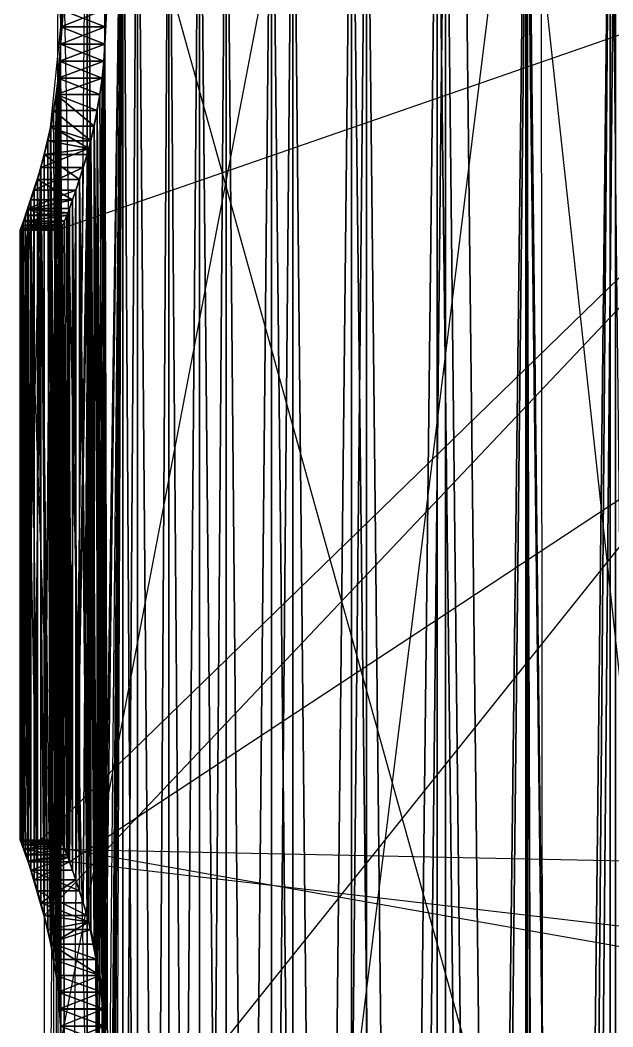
# Model space of a CAD drawing. Extents: x 234 to 504, y 2754 to 8450.
# Drawn here: x 234.2 to 385.3, y 4311.5 to 4567.9 of the extents above; entities that cross this region are included whole.
import ezdxf

# ---------------------------------------------------------------- set-up
doc = ezdxf.new("R2010")
doc.units = 0
doc.layers.get('0').update_dxf_attribs({"linetype": 'CONTINUOUS'})

msp = doc.modelspace()

# ---------------------------------------------------------------- linework, layer by layer
at = {"color": 7}
for points in [[(385.98, 6551.26, -102.26), (363.16, 4652.49, -101.29), (363.16, 6551.26, -101.29), (363.16, 4652.49, -101.29), (385.98, 6551.26, -102.26), (385.98, 4652.49, -102.26), (363.16, 4652.49, -101.29), (363.16, 4652.49, -101.29), (385.98, 4652.49, -102.26), (368.88, 2753.73, -101.17), (363.16, 4652.49, -101.29), (368.88, 2753.73, -101.17), (385.98, 4652.49, -102.26), (385.98, 2753.73, -102.26), (368.88, 2753.73, -101.17), (303.72, 8450.03, -129.98)], [(303.72, 8450.03, -129.98), (368.88, 2753.73, -111.52)], [(363.16, 8450.03, -101.29), (368.88, 2753.73, -101.17)], [(246.38, 6551.26, -214.8), (255.9, 4566.2, -184.02), (255.81, 4561.79, -184.21), (260.38, 4652.49, -175.19), (255.9, 4566.2, -184.02), (260.38, 4652.49, -175.19), (255.81, 4561.79, -184.21), (260.38, 2753.73, -175.19), (260.38, 4652.49, -175.19), (260.38, 4652.49, -175.19), (260.38, 2753.73, -175.19), (272.18, 4652.49, -157.73), (260.38, 4652.49, -175.19), (272.18, 4652.49, -157.73), (260.38, 2753.73, -175.19)], [(471.85, 6551.26, -166.21), (471.85, 4652.49, -166.21), (481.86, 5601.87, -184.02), (471.85, 6551.26, -166.21), (481.86, 5601.87, -184.02), (471.85, 4652.49, -166.21), (481.86, 5342.95, -184.02), (481.86, 5601.87, -184.02), (481.86, 5601.87, -184.02), (481.86, 5342.95, -184.02), (481.95, 5347.35, -184.21), (481.86, 5601.87, -184.02), (255.81, 3785.04, -287.41)], [(493, 5653.27, -242.18), (251.31, 5569.34, -276.1), (251.73, 5570.91, -277.31), (249.4, 5381.83, -270.02), (251.31, 5569.34, -276.1), (251.31, 5310.42, -276.1), (251.73, 5311.98, -277.31), (249.4, 5122.9, -270.02), (251.31, 5310.42, -276.1), (490.16, 4869.2, -262.96), (489.13, 4866.27, -267.22), (490.16, 5039.93, -262.96), (490.16, 4869.2, -262.96), (244.62, 4617.92, -238.01), (244.6, 4617.97, -235.81), (244.6, 4652.49, -235.81), (244.62, 4617.92, -238.01), (251.31, 4274.73, -276.1), (251.73, 4276.29, -277.31), (249.4, 4087.21, -270.02), (251.31, 4274.73, -276.1), (251.31, 4015.81, -276.1)], [(481.86, 3530.49, -184.02), (255.81, 5606.27, -184.21)], [(251.34, 2753.73, -301.47), (244.52, 4561.8, -287.41), (244.6, 4307.26, -287.59), (251.34, 2753.73, -301.47), (244.6, 4307.26, -287.59), (244.52, 4561.8, -287.41), (244.29, 4557.43, -286.85), (244.6, 4307.26, -287.59), (244.6, 4307.26, -287.59), (244.29, 4557.43, -286.85), (243.91, 4553.13, -285.92), (244.6, 4307.26, -287.59), (493.16, 5601.88, -287.59)], [(251.34, 2753.73, -170.14), (264.12, 4652.49, -151.22), (264.12, 4652.49, -151.22), (251.34, 2753.73, -170.14), (251.34, 4652.49, -170.14), (264.12, 4652.49, -151.22), (251.34, 4652.49, -170.14), (251.34, 2753.73, -170.14), (244.52, 4561.79, -184.21), (251.34, 4652.49, -170.14), (251.34, 4652.49, -170.14), (244.52, 4561.79, -184.21), (244.6, 4566.2, -184.02), (251.34, 4652.49, -170.14), (244.6, 5601.89, -184.02)], [(244.6, 5601.88, -287.59), (251.34, 4652.49, -301.47), (251.34, 4652.49, -301.47), (244.6, 5601.88, -287.59), (244.52, 5597.49, -287.41), (251.34, 4652.49, -301.47), (493.24, 3785.03, -184.21)], [(240.41, 5116.56, -276.1), (240.41, 4857.64, -276.1), (242.06, 4850.36, -281.02), (240.41, 5051.5, -276.1), (240.41, 4857.64, -276.1), (500.75, 4781.01, -262.96), (499.17, 4785.98, -269.73), (499.17, 4652.49, -269.73), (500.75, 4781.01, -262.96), (503.36, 4617.55, -229.23), (503.03, 4616.69, -224.39), (503.03, 4652.49, -224.39), (503.36, 4617.55, -229.23), (240.41, 4339.79, -276.1), (242.06, 4332.52, -281.02), (242.06, 4540.93, -281.02), (240.41, 4339.79, -276.1), (240.41, 4080.87, -276.1)], [(251.34, 4652.49, -170.14), (237.81, 3229.94, -205.01)], [(251.34, 4652.49, -301.47), (244.6, 4566.18, -287.59), (244.52, 4561.8, -287.41), (251.34, 4652.49, -301.47), (243.91, 4553.13, -285.92), (243.4, 4548.93, -284.63), (244.6, 4307.26, -287.59), (243.91, 4553.13, -285.92), (244.6, 4307.26, -287.59), (244.52, 4302.88, -287.41), (251.34, 2753.73, -301.47), (244.6, 4307.26, -287.59), (244.6, 4048.34, -287.59)], [(244.52, 4570.57, -287.41), (244.6, 4566.18, -287.59), (251.34, 4652.49, -301.47)], [(251.34, 2753.73, -301.47), (251.34, 4652.49, -301.47), (244.52, 4561.8, -287.41), (251.34, 2753.73, -301.47)], [(251.34, 4652.49, -170.14), (244.6, 4566.2, -184.02), (251.34, 4652.49, -170.14)], [(246.38, 2753.73, -214.8), (255.81, 4570.58, -184.21), (255.9, 4566.2, -184.02), (260.38, 4652.49, -175.19), (255.81, 4570.58, -184.21), (255.81, 4570.58, -184.21), (260.38, 4652.49, -175.19), (255.56, 4574.92, -184.77), (255.81, 4570.58, -184.21), (253.9, 4587.51, -188.62), (254.59, 4583.46, -186.99), (260.38, 4652.49, -175.19), (253.9, 4587.51, -188.62), (260.38, 4652.49, -175.19), (254.59, 4583.46, -186.99), (255.15, 4579.23, -185.69), (260.38, 4652.49, -175.19), (260.38, 4652.49, -175.19), (255.15, 4579.23, -185.69), (255.56, 4574.92, -184.77), (260.38, 4652.49, -175.19), (255.9, 3530.51, -184.02)], [(260.38, 4652.49, -296.42), (249.4, 3491.62, -270.02)], [(264.12, 2753.73, -320.39), (264.12, 4652.49, -320.39), (251.34, 4652.49, -301.47), (264.12, 2753.73, -320.39)], [(264.12, 2753.73, -320.39), (251.34, 4652.49, -301.47), (251.34, 2753.73, -301.47)], [(255.56, 3798.17, -286.85), (260.38, 4652.49, -296.42), (255.15, 4294.2, -285.92), (255.56, 4298.51, -286.85), (255.9, 4048.34, -287.59), (255.15, 4294.2, -285.92), (255.81, 4052.72, -287.41), (253.11, 4282.01, -281.02), (255.9, 4048.34, -287.59)], [(254.59, 3806.67, -284.63), (260.38, 4652.49, -296.42), (260.38, 4652.49, -296.42), (254.59, 3806.67, -284.63)], [(255.14, 3802.49, -285.91), (260.38, 4652.49, -296.42), (255.56, 3798.17, -286.85), (260.38, 4652.49, -296.42), (255.14, 3802.49, -285.91)], [(255.81, 3793.8, -287.41), (260.38, 4652.49, -296.42), (255.9, 3789.42, -287.59), (260.38, 4652.49, -296.42), (255.81, 3793.8, -287.41)], [(255.9, 4048.34, -287.59), (255.9, 4307.26, -287.59), (260.38, 4652.49, -296.42), (255.9, 4048.34, -287.59), (260.38, 4652.49, -296.42), (255.9, 4307.26, -287.59), (255.81, 4561.81, -287.41), (260.38, 4652.49, -296.42)], [(260.38, 4652.49, -296.42), (255.81, 4561.81, -287.41), (255.9, 4566.18, -287.59), (260.38, 4652.49, -296.42), (255.9, 4566.18, -287.59), (255.81, 4570.57, -287.41)], [(255.9, 4048.34, -287.59), (260.38, 4652.49, -296.42), (255.9, 4048.34, -287.59)], [(260.38, 4652.49, -296.42), (255.9, 4566.18, -287.59), (260.38, 4652.49, -296.42)], [(255.9, 3789.42, -287.59), (260.38, 4652.49, -296.42), (260.38, 2753.73, -296.42)], [(260.38, 2753.73, -296.42), (260.38, 4652.49, -296.42), (272.18, 2753.73, -313.88)], [(272.18, 2753.73, -313.88), (260.38, 4652.49, -296.42), (272.18, 4652.49, -313.88), (272.18, 2753.73, -313.88)], [(279.93, 2753.73, -336.88), (279.93, 4652.49, -336.88), (264.12, 4652.49, -320.39), (279.93, 2753.73, -336.88)], [(279.93, 2753.73, -336.88), (264.12, 4652.49, -320.39), (264.12, 2753.73, -320.39)], [(264.12, 2753.73, -151.22), (279.93, 4652.49, -134.74), (279.93, 4652.49, -134.74), (264.12, 2753.73, -151.22), (264.12, 4652.49, -151.22), (279.93, 4652.49, -134.74), (264.12, 4652.49, -151.22), (264.12, 2753.73, -151.22)], [(272.18, 2753.73, -157.73), (272.18, 4652.49, -157.73), (272.18, 4652.49, -157.73), (272.18, 2753.73, -157.73), (286.77, 4652.49, -142.51), (272.18, 4652.49, -157.73), (286.77, 4652.49, -142.51), (272.18, 2753.73, -157.73)], [(272.18, 2753.73, -313.88), (272.18, 4652.49, -313.88), (286.77, 2753.73, -329.1)], [(286.77, 2753.73, -329.1), (272.18, 4652.49, -313.88), (286.77, 4652.49, -329.1), (286.77, 2753.73, -329.1)], [(298.29, 2753.73, -350.46), (298.29, 4652.49, -350.46), (279.93, 4652.49, -336.88), (298.29, 2753.73, -350.46)], [(298.29, 2753.73, -350.46), (279.93, 4652.49, -336.88), (279.93, 2753.73, -336.88)], [(279.93, 2753.73, -134.74), (298.29, 4652.49, -121.16), (298.29, 4652.49, -121.16), (279.93, 2753.73, -134.74), (279.93, 4652.49, -134.74), (298.29, 4652.49, -121.16), (279.93, 4652.49, -134.74), (279.93, 2753.73, -134.74)], [(286.77, 2753.73, -142.51), (286.77, 4652.49, -142.51), (286.77, 4652.49, -142.51), (286.77, 2753.73, -142.51), (303.72, 4652.49, -129.98), (286.77, 4652.49, -142.51), (303.72, 4652.49, -129.98), (286.77, 2753.73, -142.51)], [(286.77, 2753.73, -329.1), (286.77, 4652.49, -329.1), (303.72, 2753.73, -341.64)], [(303.72, 2753.73, -341.64), (286.77, 4652.49, -329.1), (303.72, 4652.49, -341.64), (303.72, 2753.73, -341.64)], [(318.68, 2753.73, -360.74), (318.68, 4652.49, -360.74), (298.29, 4652.49, -350.46), (318.68, 2753.73, -360.74)], [(318.68, 2753.73, -360.74), (298.29, 4652.49, -350.46), (298.29, 2753.73, -350.46)], [(298.29, 2753.73, -121.16), (318.68, 4652.49, -110.88), (318.68, 4652.49, -110.88), (298.29, 2753.73, -121.16), (298.29, 4652.49, -121.16), (318.68, 4652.49, -110.88), (298.29, 4652.49, -121.16), (298.29, 2753.73, -121.16)], [(303.72, 2753.73, -129.98), (303.72, 4652.49, -129.98), (303.72, 4652.49, -129.98), (303.72, 2753.73, -129.98), (322.54, 4652.49, -120.49), (303.72, 4652.49, -129.98), (322.54, 4652.49, -120.49), (303.72, 2753.73, -129.98)], [(303.72, 2753.73, -341.64), (303.72, 4652.49, -341.64), (322.54, 2753.73, -351.13)], [(322.54, 2753.73, -351.13), (303.72, 4652.49, -341.64), (322.54, 4652.49, -351.13), (322.54, 2753.73, -351.13)], [(340.51, 2753.73, -367.42), (340.51, 4652.49, -367.42), (318.68, 4652.49, -360.74), (340.51, 2753.73, -367.42)], [(340.51, 2753.73, -367.42), (318.68, 4652.49, -360.74), (318.68, 2753.73, -360.74)], [(318.68, 2753.73, -110.88), (340.51, 4652.49, -104.19), (340.51, 4652.49, -104.19), (318.68, 2753.73, -110.88), (318.68, 4652.49, -110.88), (340.51, 4652.49, -104.19), (318.68, 4652.49, -110.88), (318.68, 2753.73, -110.88)], [(322.54, 2753.73, -120.49), (322.54, 4652.49, -120.49), (322.54, 4652.49, -120.49), (322.54, 2753.73, -120.49), (342.7, 4652.49, -114.31), (322.54, 4652.49, -120.49), (342.7, 4652.49, -114.31), (322.54, 2753.73, -120.49)], [(322.54, 2753.73, -351.13), (322.54, 4652.49, -351.13), (342.7, 2753.73, -357.3)], [(342.7, 2753.73, -357.3), (322.54, 4652.49, -351.13), (342.7, 4652.49, -357.3), (342.7, 2753.73, -357.3)], [(363.16, 2753.73, -370.33), (363.16, 4652.49, -370.33), (340.51, 4652.49, -367.42), (363.16, 2753.73, -370.33)], [(363.16, 2753.73, -370.33), (340.51, 4652.49, -367.42), (340.51, 2753.73, -367.42)], [(340.51, 2753.73, -104.19), (363.16, 4652.49, -101.29), (363.16, 4652.49, -101.29), (340.51, 2753.73, -104.19), (340.51, 4652.49, -104.19), (363.16, 4652.49, -101.29), (340.51, 4652.49, -104.19), (340.51, 2753.73, -104.19)], [(342.7, 2753.73, -114.31), (342.7, 4652.49, -114.31), (342.7, 4652.49, -114.31), (342.7, 2753.73, -114.31), (363.6, 4652.49, -111.64), (342.7, 4652.49, -114.31), (363.6, 4652.49, -111.64), (342.7, 2753.73, -114.31)], [(342.7, 2753.73, -357.3), (342.7, 4652.49, -357.3), (363.6, 2753.73, -359.98)], [(363.6, 2753.73, -359.98), (342.7, 4652.49, -357.3), (363.6, 4652.49, -359.98), (363.6, 2753.73, -359.98)], [(385.98, 2753.73, -369.36), (385.98, 4652.49, -369.36), (363.16, 4652.49, -370.33), (385.98, 2753.73, -369.36)], [(385.98, 2753.73, -369.36), (363.16, 4652.49, -370.33), (363.16, 2753.73, -370.33)], [(363.16, 2753.73, -101.29), (363.16, 4652.49, -101.29), (368.88, 2753.73, -101.17), (363.16, 4652.49, -101.29), (363.16, 2753.73, -101.29)], [(363.6, 2753.73, -111.64), (363.6, 4652.49, -111.64), (363.6, 4652.49, -111.64), (363.6, 2753.73, -111.64), (384.67, 4652.49, -112.53), (363.6, 4652.49, -111.64), (363.6, 2753.73, -111.64)], [(368.88, 2753.73, -111.52), (384.67, 4652.49, -112.53), (363.6, 2753.73, -111.64), (384.67, 4652.49, -112.53), (368.88, 2753.73, -111.52)], [(363.6, 2753.73, -359.98), (363.6, 4652.49, -359.98), (384.67, 2753.73, -359.08)], [(384.67, 2753.73, -359.08), (363.6, 4652.49, -359.98), (384.67, 4652.49, -359.08), (384.67, 2753.73, -359.08)], [(384.67, 2753.73, -112.53), (384.67, 4652.49, -112.53), (384.67, 4652.49, -112.53), (384.67, 2753.73, -112.53), (405.27, 4652.49, -116.97), (384.67, 4652.49, -112.53), (405.27, 4652.49, -116.97), (384.67, 2753.73, -112.53)], [(384.67, 2753.73, -359.08), (384.67, 4652.49, -359.08), (405.27, 2753.73, -354.64)], [(500.75, 4351.36, -262.96), (235.1, 4356.78, -220.64), (234.4, 4514.82, -229.23), (234.68, 4515.57, -224.88), (235.1, 4356.78, -220.64), (239.53, 4530.35, -198.42), (241.98, 4332.88, -190.8), (241.26, 4336.26, -192.9), (239.53, 4530.35, -198.42), (234.68, 4515.57, -224.88), (235.1, 4516.67, -220.64), (235.1, 4356.78, -220.64), (234.68, 4515.57, -224.88), (235.1, 4356.78, -220.64), (235.1, 4516.67, -220.64), (236.18, 4519.67, -213.05), (235.1, 4356.78, -220.64), (235.1, 4356.78, -220.64), (236.18, 4519.67, -213.05), (236.18, 4353.78, -213.05), (235.1, 4356.78, -220.64), (236.18, 4353.78, -213.05), (236.18, 4519.67, -213.05), (236.27, 4353.5, -212.49), (236.18, 4353.78, -213.05), (241.26, 4336.26, -192.9), (239.53, 4343.09, -198.42), (239.53, 4530.35, -198.42), (241.26, 4336.26, -192.9), (239.53, 4530.35, -198.42), (239.53, 4343.09, -198.42), (237.81, 4348.9, -205.01), (239.53, 4530.35, -198.42), (239.53, 4530.35, -198.42), (237.81, 4348.9, -205.01), (237.81, 4524.55, -205.01), (239.53, 4530.35, -198.42), (237.81, 4524.55, -205.01), (237.81, 4348.9, -205.01), (236.27, 4353.5, -212.49), (237.81, 4524.55, -205.01), (237.81, 4524.55, -205.01), (236.27, 4353.5, -212.49), (236.27, 4519.95, -212.49), (237.81, 4524.55, -205.01), (236.27, 4519.95, -212.49), (236.27, 4353.5, -212.49), (236.18, 4519.67, -213.05), (236.27, 4519.95, -212.49), (243.4, 4324.54, -186.99), (242.78, 4328.59, -188.62), (241.98, 4540.57, -190.8), (243.4, 4324.54, -186.99), (241.98, 4540.57, -190.8), (242.78, 4328.59, -188.62), (241.98, 4332.88, -190.8), (241.98, 4540.57, -190.8), (241.98, 4540.57, -190.8), (241.98, 4332.88, -190.8), (241.26, 4537.19, -192.9), (241.98, 4540.57, -190.8), (241.26, 4537.19, -192.9), (241.98, 4332.88, -190.8), (239.53, 4530.35, -198.42), (241.26, 4537.19, -192.9), (242.06, 4540.93, -281.02), (240.41, 4533.65, -276.1), (240.41, 4339.79, -276.1), (242.06, 4540.93, -281.02), (240.41, 4339.79, -276.1), (240.41, 4533.65, -276.1), (238.66, 4527.31, -270.02), (240.41, 4339.79, -276.1), (240.41, 4339.79, -276.1), (238.66, 4527.31, -270.02), (238.66, 4346.14, -270.02), (240.41, 4339.79, -276.1), (238.66, 4346.14, -270.02), (238.66, 4527.31, -270.02), (237.01, 4522.09, -262.96), (238.66, 4346.14, -270.02), (238.66, 4346.14, -270.02), (237.01, 4522.09, -262.96), (237.01, 4351.36, -262.96), (238.66, 4346.14, -270.02), (235.63, 4518.14, -255.12), (235.1, 4516.67, -250.98), (236.19, 4353.74, -258.64), (235.63, 4518.14, -255.12), (237.01, 4351.36, -262.96), (237.01, 4522.09, -262.96), (236.19, 4353.74, -258.64), (237.01, 4351.36, -262.96), (236.19, 4353.74, -258.64), (237.01, 4522.09, -262.96), (236.18, 4519.67, -258.56), (236.19, 4353.74, -258.64), (236.19, 4353.74, -258.64), (236.18, 4519.67, -258.56), (235.63, 4518.14, -255.12), (236.19, 4353.74, -258.64), (235.1, 4356.78, -220.64), (234.68, 4357.89, -224.9), (234.4, 4514.82, -229.23), (235.1, 4356.78, -220.64), (234.4, 4514.82, -229.23), (234.68, 4357.89, -224.9), (234.4, 4358.63, -229.23), (234.4, 4514.82, -229.23), (234.4, 4514.82, -229.23), (234.4, 4358.63, -229.23), (234.24, 4514.4, -235.81), (234.4, 4514.82, -229.23), (234.24, 4514.4, -235.81), (234.4, 4358.63, -229.23), (234.24, 4359.05, -235.81), (234.24, 4514.4, -235.81), (234.24, 4514.4, -235.81), (234.24, 4359.05, -235.81), (234.26, 4514.45, -238), (234.24, 4514.4, -235.81), (234.26, 4514.45, -238), (234.24, 4359.05, -235.81), (234.26, 4359, -238.01), (234.26, 4514.45, -238), (234.26, 4514.45, -238), (234.26, 4359, -238.01), (234.4, 4514.82, -242.38), (234.26, 4514.45, -238), (234.26, 4359, -238.01), (234.4, 4358.63, -242.4), (234.4, 4514.82, -242.38), (234.26, 4359, -238.01), (234.4, 4514.82, -242.38), (234.4, 4358.63, -242.4), (234.68, 4357.88, -246.72), (234.4, 4514.82, -242.38), (234.4, 4514.82, -242.38), (234.68, 4357.88, -246.72), (235.09, 4356.78, -250.96), (234.4, 4514.82, -242.38), (235.1, 4516.67, -250.98), (234.68, 4515.56, -246.72), (236.19, 4353.74, -258.64), (235.1, 4516.67, -250.98), (236.19, 4353.74, -258.64), (234.68, 4515.56, -246.72), (234.4, 4514.82, -242.38), (236.19, 4353.74, -258.64), (236.19, 4353.74, -258.64), (234.4, 4514.82, -242.38), (235.63, 4355.31, -255.12), (236.19, 4353.74, -258.64), (235.63, 4355.31, -255.12), (234.4, 4514.82, -242.38), (235.09, 4356.78, -250.96), (235.63, 4355.31, -255.12), (502.13, 4614.24, -216.51)], [(482.13, 4315.07, -184.61), (245.52, 4356.78, -250.96), (245.08, 4357.88, -246.72), (244.77, 4514.82, -242.38), (245.52, 4356.78, -250.96), (245.52, 4356.78, -250.96), (244.77, 4514.82, -242.38), (246.11, 4355.31, -255.12), (245.52, 4356.78, -250.96), (245.08, 4357.88, -246.72), (244.77, 4358.62, -242.41), (244.77, 4514.82, -242.38), (245.08, 4357.88, -246.72), (244.77, 4514.82, -242.38), (244.77, 4358.62, -242.41), (244.62, 4359, -238.01), (244.77, 4514.82, -242.38), (244.77, 4514.82, -242.38), (244.62, 4359, -238.01), (244.62, 4514.45, -238), (244.77, 4514.82, -242.38), (246.11, 4355.31, -255.12), (244.77, 4514.82, -242.38), (246.39, 4354.57, -256.86), (246.11, 4355.31, -255.12), (246.39, 4354.57, -256.86), (244.77, 4514.82, -242.38), (245.08, 4515.56, -246.72), (246.39, 4354.57, -256.86), (246.39, 4354.57, -256.86), (245.08, 4515.56, -246.72), (245.53, 4516.67, -250.98), (246.39, 4354.57, -256.86), (245.53, 4516.67, -250.98), (246.11, 4518.14, -255.12), (246.39, 4354.57, -256.86), (245.53, 4516.67, -250.98), (246.39, 4354.57, -256.86), (246.11, 4518.14, -255.12), (246.38, 4518.85, -256.81), (246.39, 4354.57, -256.86), (246.39, 4354.57, -256.86), (246.38, 4518.85, -256.81), (247.6, 4351.36, -262.96), (246.39, 4354.57, -256.86), (247.6, 4351.36, -262.96), (246.38, 4518.85, -256.81), (247.6, 4522.09, -262.96), (247.6, 4351.36, -262.96), (247.6, 4351.36, -262.96), (247.6, 4522.09, -262.96), (249.4, 4346.14, -270.02), (247.6, 4351.36, -262.96), (249.4, 4346.14, -270.02), (247.6, 4522.09, -262.96), (249.4, 4527.31, -270.02), (249.4, 4346.14, -270.02), (249.4, 4346.14, -270.02), (249.4, 4527.31, -270.02), (251.31, 4339.79, -276.1), (249.4, 4346.14, -270.02), (251.31, 4339.79, -276.1), (249.4, 4527.31, -270.02), (251.73, 4338.23, -277.31), (251.31, 4339.79, -276.1), (255.14, 4320.33, -285.91), (254.59, 4324.51, -284.63), (253.11, 4540.93, -281.02), (255.14, 4320.33, -285.91), (253.11, 4540.93, -281.02), (254.59, 4324.51, -284.63), (253.11, 4332.52, -281.02), (253.11, 4540.93, -281.02), (253.11, 4540.93, -281.02), (253.11, 4332.52, -281.02), (251.73, 4535.21, -277.31), (253.11, 4540.93, -281.02), (251.73, 4535.21, -277.31), (253.11, 4332.52, -281.02), (251.73, 4338.23, -277.31), (251.73, 4535.21, -277.31), (251.73, 4535.21, -277.31), (251.73, 4338.23, -277.31), (251.31, 4533.65, -276.1), (251.73, 4535.21, -277.31), (251.31, 4533.65, -276.1), (251.73, 4338.23, -277.31), (249.4, 4527.31, -270.02), (251.31, 4533.65, -276.1), (248.47, 4348.9, -205.01), (250.35, 4343.09, -198.42), (251.73, 4535.22, -194.3), (248.47, 4348.9, -205.01), (251.73, 4535.22, -194.3), (250.35, 4343.09, -198.42), (251.73, 4338.22, -194.3), (251.73, 4535.22, -194.3), (251.73, 4535.22, -194.3), (251.73, 4338.22, -194.3), (252.24, 4537.19, -192.9), (251.73, 4535.22, -194.3), (252.24, 4537.19, -192.9), (251.73, 4338.22, -194.3), (252.24, 4336.26, -192.9), (252.24, 4537.19, -192.9), (252.24, 4537.19, -192.9), (252.24, 4336.26, -192.9), (253.9, 4328.59, -188.62), (252.24, 4537.19, -192.9), (251.73, 4535.22, -194.3), (250.35, 4530.35, -198.42), (248.47, 4348.9, -205.01), (251.73, 4535.22, -194.3), (248.47, 4348.9, -205.01), (250.35, 4530.35, -198.42), (248.47, 4524.55, -205.01), (248.47, 4348.9, -205.01), (248.47, 4348.9, -205.01), (248.47, 4524.55, -205.01), (246.8, 4353.5, -212.49), (248.47, 4348.9, -205.01), (246.8, 4353.5, -212.49), (248.47, 4524.55, -205.01), (246.8, 4519.95, -212.49), (246.8, 4353.5, -212.49), (246.8, 4353.5, -212.49), (246.8, 4519.95, -212.49), (246.38, 4354.6, -214.8), (246.8, 4353.5, -212.49), (246.38, 4354.6, -214.8), (246.8, 4519.95, -212.49), (246.38, 4518.85, -214.8), (246.38, 4354.6, -214.8), (246.38, 4354.6, -214.8), (246.38, 4518.85, -214.8), (245.52, 4516.67, -220.64), (246.38, 4354.6, -214.8), (245.52, 4516.67, -220.64), (245.08, 4515.57, -224.88), (246.38, 4354.6, -214.8), (245.52, 4516.67, -220.64), (246.38, 4354.6, -214.8), (245.08, 4515.57, -224.88), (244.77, 4514.82, -229.23), (246.38, 4354.6, -214.8), (246.38, 4354.6, -214.8), (244.77, 4514.82, -229.23), (245.52, 4356.78, -220.64), (246.38, 4354.6, -214.8), (245.52, 4356.78, -220.64), (244.77, 4514.82, -229.23), (245.08, 4357.89, -224.9), (245.52, 4356.78, -220.64), (244.62, 4514.45, -238), (244.62, 4359, -238.01), (244.6, 4514.4, -235.81), (244.62, 4514.45, -238), (244.6, 4514.4, -235.81), (244.62, 4359, -238.01), (244.6, 4359.05, -235.81), (244.6, 4514.4, -235.81), (244.6, 4514.4, -235.81), (244.6, 4359.05, -235.81), (244.77, 4514.82, -229.23), (244.6, 4514.4, -235.81), (244.77, 4514.82, -229.23), (244.6, 4359.05, -235.81), (244.77, 4358.63, -229.23), (244.77, 4514.82, -229.23), (244.77, 4514.82, -229.23), (244.77, 4358.63, -229.23), (245.08, 4357.89, -224.9), (244.77, 4514.82, -229.23), (486.45, 4598.72, -276.1)], [(236.18, 2753.73, -258.56), (243.91, 4579.25, -285.92)], [(244.52, 4570.58, -184.21), (255.9, 4566.2, -184.02), (255.81, 4570.58, -184.21), (255.9, 4566.2, -184.02), (244.52, 4570.58, -184.21), (244.6, 4566.2, -184.02), (255.9, 4566.2, -184.02), (255.9, 4566.2, -184.02), (244.6, 4566.2, -184.02), (255.81, 4561.79, -184.21), (255.9, 4566.2, -184.02), (255.81, 4561.79, -184.21), (244.6, 4566.2, -184.02), (244.52, 4561.79, -184.21), (255.81, 4561.79, -184.21), (255.81, 4561.79, -184.21), (244.52, 4561.79, -184.21), (255.56, 4557.41, -184.77), (255.81, 4561.79, -184.21), (255.56, 4557.41, -184.77), (244.52, 4561.79, -184.21), (244.29, 4557.41, -184.77), (255.56, 4557.41, -184.77), (255.56, 4557.41, -184.77), (244.29, 4557.41, -184.77), (255.15, 4553.14, -185.69), (255.56, 4557.41, -184.77), (255.15, 4553.14, -185.69), (244.29, 4557.41, -184.77), (243.91, 4553.14, -185.69), (255.15, 4553.14, -185.69), (255.15, 4553.14, -185.69), (243.91, 4553.14, -185.69), (254.59, 4548.94, -186.98), (255.15, 4553.14, -185.69), (254.59, 4548.94, -186.98), (243.91, 4553.14, -185.69), (243.41, 4548.94, -186.98), (254.59, 4548.94, -186.98), (254.59, 4548.94, -186.98), (243.41, 4548.94, -186.98), (253.9, 4544.85, -188.62), (254.59, 4548.94, -186.98), (253.9, 4544.85, -188.62), (243.41, 4548.94, -186.98), (242.78, 4544.85, -188.62), (253.9, 4544.85, -188.62), (253.9, 4544.85, -188.62), (242.78, 4544.85, -188.62), (252.24, 4537.19, -192.9), (253.9, 4544.85, -188.62), (242.78, 4544.85, -188.62), (241.98, 4540.57, -190.8), (252.24, 4537.19, -192.9), (242.78, 4544.85, -188.62), (252.24, 4537.19, -192.9), (241.98, 4540.57, -190.8), (241.26, 4537.19, -192.9), (252.24, 4537.19, -192.9), (252.24, 4537.19, -192.9), (241.26, 4537.19, -192.9), (251.73, 4535.22, -194.3), (252.24, 4537.19, -192.9), (251.73, 4535.22, -194.3), (241.26, 4537.19, -192.9), (239.53, 4530.35, -198.42), (251.73, 4535.22, -194.3), (251.73, 4535.22, -194.3), (239.53, 4530.35, -198.42), (250.35, 4530.35, -198.42), (251.73, 4535.22, -194.3), (250.35, 4530.35, -198.42), (239.53, 4530.35, -198.42), (237.81, 4524.55, -205.01), (250.35, 4530.35, -198.42), (250.35, 4530.35, -198.42), (237.81, 4524.55, -205.01), (248.47, 4524.55, -205.01), (250.35, 4530.35, -198.42), (248.47, 4524.55, -205.01), (237.81, 4524.55, -205.01), (236.27, 4519.95, -212.49), (248.47, 4524.55, -205.01), (248.47, 4524.55, -205.01), (236.27, 4519.95, -212.49), (246.8, 4519.95, -212.49), (248.47, 4524.55, -205.01), (246.8, 4519.95, -212.49), (236.27, 4519.95, -212.49), (246.38, 4518.85, -214.8), (246.8, 4519.95, -212.49), (246.38, 4518.85, -214.8), (236.27, 4519.95, -212.49), (236.18, 4519.67, -213.05), (246.38, 4518.85, -214.8), (246.38, 4518.85, -214.8), (236.18, 4519.67, -213.05), (245.52, 4516.67, -220.64), (246.38, 4518.85, -214.8), (245.52, 4516.67, -220.64), (236.18, 4519.67, -213.05), (235.1, 4516.67, -220.64), (245.52, 4516.67, -220.64), (245.52, 4516.67, -220.64), (235.1, 4516.67, -220.64), (245.08, 4515.57, -224.88), (245.52, 4516.67, -220.64), (245.08, 4515.57, -224.88), (235.1, 4516.67, -220.64), (234.68, 4515.57, -224.88), (245.08, 4515.57, -224.88), (245.08, 4515.57, -224.88), (234.68, 4515.57, -224.88), (244.77, 4514.82, -229.23), (245.08, 4515.57, -224.88), (244.77, 4514.82, -229.23), (234.68, 4515.57, -224.88), (234.4, 4514.82, -229.23), (244.77, 4514.82, -229.23), (244.77, 4514.82, -229.23), (234.4, 4514.82, -229.23), (244.6, 4514.4, -235.81), (244.77, 4514.82, -229.23), (244.6, 4514.4, -235.81), (234.4, 4514.82, -229.23), (234.24, 4514.4, -235.81), (244.6, 4514.4, -235.81), (244.6, 4514.4, -235.81), (234.24, 4514.4, -235.81), (244.62, 4514.45, -238), (244.6, 4514.4, -235.81), (244.62, 4514.45, -238), (234.24, 4514.4, -235.81), (234.26, 4514.45, -238), (244.62, 4514.45, -238), (244.62, 4514.45, -238), (234.26, 4514.45, -238), (244.77, 4514.82, -242.38), (244.62, 4514.45, -238), (244.77, 4514.82, -242.38), (234.26, 4514.45, -238), (234.4, 4514.82, -242.38), (244.77, 4514.82, -242.38), (244.77, 4514.82, -242.38), (234.4, 4514.82, -242.38), (245.08, 4515.56, -246.72), (244.77, 4514.82, -242.38), (245.08, 4515.56, -246.72), (234.4, 4514.82, -242.38), (234.68, 4515.56, -246.72), (245.08, 4515.56, -246.72), (245.08, 4515.56, -246.72), (234.68, 4515.56, -246.72), (245.53, 4516.67, -250.98), (245.08, 4515.56, -246.72), (245.53, 4516.67, -250.98), (234.68, 4515.56, -246.72), (235.1, 4516.67, -250.98), (245.53, 4516.67, -250.98), (245.53, 4516.67, -250.98), (235.1, 4516.67, -250.98), (246.11, 4518.14, -255.12), (245.53, 4516.67, -250.98), (246.11, 4518.14, -255.12), (235.1, 4516.67, -250.98), (235.63, 4518.14, -255.12), (246.11, 4518.14, -255.12), (246.11, 4518.14, -255.12), (235.63, 4518.14, -255.12), (246.38, 4518.85, -256.81), (246.11, 4518.14, -255.12), (246.38, 4518.85, -256.81), (235.63, 4518.14, -255.12), (236.18, 4519.67, -258.56), (246.38, 4518.85, -256.81), (246.38, 4518.85, -256.81), (236.18, 4519.67, -258.56), (247.6, 4522.09, -262.96), (246.38, 4518.85, -256.81), (236.18, 4519.67, -258.56), (237.01, 4522.09, -262.96), (247.6, 4522.09, -262.96), (236.18, 4519.67, -258.56), (247.6, 4522.09, -262.96), (237.01, 4522.09, -262.96), (238.66, 4527.31, -270.02), (247.6, 4522.09, -262.96), (247.6, 4522.09, -262.96), (238.66, 4527.31, -270.02), (249.4, 4527.31, -270.02), (247.6, 4522.09, -262.96), (249.4, 4527.31, -270.02), (238.66, 4527.31, -270.02), (240.41, 4533.65, -276.1), (249.4, 4527.31, -270.02), (249.4, 4527.31, -270.02), (240.41, 4533.65, -276.1), (251.31, 4533.65, -276.1), (249.4, 4527.31, -270.02), (251.31, 4533.65, -276.1), (240.41, 4533.65, -276.1), (251.73, 4535.21, -277.31), (251.31, 4533.65, -276.1), (251.73, 4535.21, -277.31), (240.41, 4533.65, -276.1), (242.06, 4540.93, -281.02), (251.73, 4535.21, -277.31), (251.73, 4535.21, -277.31), (242.06, 4540.93, -281.02), (253.11, 4540.93, -281.02), (251.73, 4535.21, -277.31), (253.11, 4540.93, -281.02), (242.06, 4540.93, -281.02), (243.4, 4548.93, -284.63), (253.11, 4540.93, -281.02), (253.11, 4540.93, -281.02), (243.4, 4548.93, -284.63), (254.59, 4548.93, -284.63), (253.11, 4540.93, -281.02), (254.59, 4548.93, -284.63), (243.4, 4548.93, -284.63), (255.15, 4553.12, -285.92), (254.59, 4548.93, -284.63), (255.15, 4553.12, -285.92), (243.4, 4548.93, -284.63), (243.91, 4553.13, -285.92), (255.15, 4553.12, -285.92), (255.15, 4553.12, -285.92), (243.91, 4553.13, -285.92), (255.56, 4557.43, -286.85), (255.15, 4553.12, -285.92), (255.56, 4557.43, -286.85), (243.91, 4553.13, -285.92), (244.29, 4557.43, -286.85), (255.56, 4557.43, -286.85), (255.56, 4557.43, -286.85), (244.29, 4557.43, -286.85), (255.81, 4561.81, -287.41), (255.56, 4557.43, -286.85), (255.81, 4561.81, -287.41), (244.29, 4557.43, -286.85), (244.52, 4561.8, -287.41), (255.81, 4561.81, -287.41), (255.81, 4561.81, -287.41), (244.52, 4561.8, -287.41), (255.9, 4566.18, -287.59), (255.81, 4561.81, -287.41), (255.9, 4566.18, -287.59), (244.52, 4561.8, -287.41), (244.6, 4566.18, -287.59), (255.9, 4566.18, -287.59), (255.9, 4566.18, -287.59), (244.6, 4566.18, -287.59), (255.81, 4570.57, -287.41), (255.9, 4566.18, -287.59), (255.81, 4570.57, -287.41), (244.6, 4566.18, -287.59), (244.52, 4570.57, -287.41)], [(244.6, 4307.28, -184.02), (242.78, 4544.85, -188.62), (243.41, 4548.94, -186.98), (244.6, 4307.28, -184.02), (244.52, 4311.65, -184.21), (244.29, 4316, -184.76), (241.98, 4540.57, -190.8), (244.52, 4311.65, -184.21), (241.98, 4540.57, -190.8), (244.29, 4316, -184.76), (243.91, 4320.31, -185.69), (241.98, 4540.57, -190.8), (241.98, 4540.57, -190.8), (243.91, 4320.31, -185.69), (243.4, 4324.54, -186.99), (241.98, 4540.57, -190.8), (244.6, 4566.2, -184.02), (244.52, 4570.58, -184.21)], [(243.4, 4065.61, -186.99), (241.98, 4281.65, -190.8), (243.91, 4553.14, -185.69), (244.29, 4557.41, -184.77), (244.6, 4307.28, -184.02), (243.91, 4553.14, -185.69), (243.91, 4553.14, -185.69), (244.6, 4307.28, -184.02), (243.41, 4548.94, -186.98), (243.91, 4553.14, -185.69), (244.29, 4557.41, -184.77), (244.52, 4561.79, -184.21), (244.6, 4307.28, -184.02), (244.29, 4557.41, -184.77), (244.6, 4307.28, -184.02), (244.52, 4561.79, -184.21), (251.34, 2753.73, -170.14), (244.6, 4307.28, -184.02), (244.6, 4307.28, -184.02), (251.34, 2753.73, -170.14), (244.52, 4302.87, -184.21), (244.6, 4307.28, -184.02), (244.52, 4302.87, -184.21), (251.34, 2753.73, -170.14)], [(255.9, 4048.34, -287.59), (255.56, 4557.43, -286.85), (255.81, 4561.81, -287.41), (255.9, 4307.26, -287.59), (255.56, 4557.43, -286.85), (255.56, 4557.43, -286.85), (255.9, 4307.26, -287.59), (255.15, 4553.12, -285.92), (255.56, 4557.43, -286.85), (255.81, 4311.65, -287.41), (253.11, 4540.93, -281.02), (255.9, 4307.26, -287.59), (255.81, 4311.65, -287.41), (255.9, 4307.26, -287.59), (253.11, 4540.93, -281.02), (254.59, 4548.93, -284.63), (255.9, 4307.26, -287.59)], [(260.38, 2753.73, -175.19), (255.81, 4561.79, -184.21), (255.9, 4307.28, -184.02), (260.38, 2753.73, -175.19), (255.9, 4307.28, -184.02), (255.81, 4561.79, -184.21), (255.56, 4557.41, -184.77), (255.9, 4307.28, -184.02), (255.9, 4307.28, -184.02), (255.56, 4557.41, -184.77), (255.15, 4553.14, -185.69), (255.9, 4307.28, -184.02), (255.9, 4048.36, -184.02)], [(244.77, 4255.9, -229.23), (482.61, 4553.15, -285.92)], [(253.9, 4285.93, -188.62), (253.9, 4328.59, -188.62), (253.9, 4544.85, -188.62), (252.24, 4537.19, -192.9), (253.9, 4328.59, -188.62), (255.15, 4553.14, -185.69), (254.59, 4548.94, -186.98), (255.9, 4307.28, -184.02), (255.15, 4553.14, -185.69), (255.9, 4307.28, -184.02), (254.59, 4548.94, -186.98), (253.9, 4544.85, -188.62), (255.9, 4307.28, -184.02)], [(255.9, 4307.26, -287.59), (254.59, 4548.93, -284.63), (255.15, 4553.12, -285.92), (255.9, 4307.26, -287.59)], [(241.93, 2753.73, -280.66), (243.91, 4320.33, -285.92), (244.29, 4316.01, -286.85), (243.4, 4548.93, -284.63), (243.91, 4320.33, -285.92), (243.4, 4548.93, -284.63), (244.29, 4316.01, -286.85), (244.52, 4311.65, -287.41), (243.4, 4548.93, -284.63), (243.4, 4548.93, -284.63), (244.52, 4311.65, -287.41), (244.6, 4307.26, -287.59), (243.4, 4548.93, -284.63), (242.06, 4540.93, -281.02), (242.06, 4332.52, -281.02), (243.4, 4548.93, -284.63), (242.06, 4540.93, -281.02), (243.4, 4548.93, -284.63), (242.06, 4332.52, -281.02), (243.4, 4324.51, -284.63), (243.4, 4548.93, -284.63), (243.4, 4548.93, -284.63), (243.4, 4324.51, -284.63), (243.91, 4320.33, -285.92), (243.4, 4548.93, -284.63), (243.4, 3513.24, -284.63)], [(244.29, 4298.49, -184.77), (244.52, 4311.65, -184.21), (241.98, 4540.57, -190.8), (244.6, 4307.28, -184.02), (244.52, 4311.65, -184.21), (244.6, 4307.28, -184.02), (241.98, 4540.57, -190.8), (242.78, 4544.85, -188.62), (244.6, 4307.28, -184.02)], [(255.9, 4307.28, -184.02), (253.9, 4544.85, -188.62), (255.81, 4311.65, -184.21), (255.9, 4307.28, -184.02), (255.81, 4311.65, -184.21), (253.9, 4544.85, -188.62), (255.56, 4316, -184.77), (255.81, 4311.65, -184.21), (253.9, 4328.59, -188.62), (254.59, 4324.54, -186.99), (253.9, 4544.85, -188.62), (253.9, 4328.59, -188.62), (253.9, 4544.85, -188.62), (254.59, 4324.54, -186.99), (255.15, 4320.31, -185.69), (253.9, 4544.85, -188.62), (253.9, 4544.85, -188.62), (255.15, 4320.31, -185.69), (255.56, 4316, -184.77), (253.9, 4544.85, -188.62), (254.59, 3547.77, -186.99)], [(253.11, 3764.16, -281.02), (255.14, 4320.33, -285.91), (253.11, 4540.93, -281.02), (255.56, 4316.01, -286.85), (255.14, 4320.33, -285.91), (255.56, 4316.01, -286.85), (253.11, 4540.93, -281.02), (255.81, 4311.65, -287.41), (255.56, 4316.01, -286.85), (255.56, 3262.82, -286.85)], [(244.6, 4307.26, -287.59), (255.81, 4311.65, -287.41), (255.9, 4307.26, -287.59), (255.81, 4311.65, -287.41), (244.6, 4307.26, -287.59), (244.52, 4311.65, -287.41), (255.81, 4311.65, -287.41), (255.81, 4311.65, -287.41), (244.52, 4311.65, -287.41), (255.56, 4316.01, -286.85), (255.81, 4311.65, -287.41), (255.56, 4316.01, -286.85), (244.52, 4311.65, -287.41), (244.29, 4316.01, -286.85), (255.56, 4316.01, -286.85), (255.56, 4316.01, -286.85), (244.29, 4316.01, -286.85), (255.14, 4320.33, -285.91), (255.56, 4316.01, -286.85), (255.14, 4320.33, -285.91), (244.29, 4316.01, -286.85), (243.91, 4320.33, -285.92), (255.14, 4320.33, -285.91), (255.14, 4320.33, -285.91), (243.91, 4320.33, -285.92), (254.59, 4324.51, -284.63), (255.14, 4320.33, -285.91), (243.91, 4320.33, -285.92), (243.4, 4324.51, -284.63), (254.59, 4324.51, -284.63), (243.91, 4320.33, -285.92), (254.59, 4324.51, -284.63), (243.4, 4324.51, -284.63), (242.06, 4332.52, -281.02), (254.59, 4324.51, -284.63), (254.59, 4324.51, -284.63), (242.06, 4332.52, -281.02), (253.11, 4332.52, -281.02), (254.59, 4324.51, -284.63), (253.11, 4332.52, -281.02), (242.06, 4332.52, -281.02), (251.73, 4338.23, -277.31), (253.11, 4332.52, -281.02), (251.73, 4338.23, -277.31), (242.06, 4332.52, -281.02), (240.41, 4339.79, -276.1), (251.73, 4338.23, -277.31), (251.73, 4338.23, -277.31), (240.41, 4339.79, -276.1), (251.31, 4339.79, -276.1), (251.73, 4338.23, -277.31), (251.31, 4339.79, -276.1), (240.41, 4339.79, -276.1), (238.66, 4346.14, -270.02), (251.31, 4339.79, -276.1), (251.31, 4339.79, -276.1), (238.66, 4346.14, -270.02), (249.4, 4346.14, -270.02), (251.31, 4339.79, -276.1), (249.4, 4346.14, -270.02), (238.66, 4346.14, -270.02), (237.01, 4351.36, -262.96), (249.4, 4346.14, -270.02), (249.4, 4346.14, -270.02), (237.01, 4351.36, -262.96), (247.6, 4351.36, -262.96), (249.4, 4346.14, -270.02), (247.6, 4351.36, -262.96), (237.01, 4351.36, -262.96), (246.39, 4354.57, -256.86), (247.6, 4351.36, -262.96), (246.39, 4354.57, -256.86), (237.01, 4351.36, -262.96), (236.19, 4353.74, -258.64), (246.39, 4354.57, -256.86), (246.39, 4354.57, -256.86), (236.19, 4353.74, -258.64), (246.11, 4355.31, -255.12), (246.39, 4354.57, -256.86), (246.11, 4355.31, -255.12), (236.19, 4353.74, -258.64), (235.63, 4355.31, -255.12), (246.11, 4355.31, -255.12), (246.11, 4355.31, -255.12), (235.63, 4355.31, -255.12), (245.52, 4356.78, -250.96), (246.11, 4355.31, -255.12), (245.52, 4356.78, -250.96), (235.63, 4355.31, -255.12), (235.09, 4356.78, -250.96), (245.52, 4356.78, -250.96), (245.52, 4356.78, -250.96), (235.09, 4356.78, -250.96), (245.08, 4357.88, -246.72), (245.52, 4356.78, -250.96), (245.08, 4357.88, -246.72), (235.09, 4356.78, -250.96), (234.68, 4357.88, -246.72), (245.08, 4357.88, -246.72), (245.08, 4357.88, -246.72), (234.68, 4357.88, -246.72), (244.77, 4358.62, -242.41), (245.08, 4357.88, -246.72), (244.77, 4358.62, -242.41), (234.68, 4357.88, -246.72), (234.4, 4358.63, -242.4), (244.77, 4358.62, -242.41), (244.77, 4358.62, -242.41), (234.4, 4358.63, -242.4), (244.62, 4359, -238.01), (244.77, 4358.62, -242.41), (244.62, 4359, -238.01), (234.4, 4358.63, -242.4), (234.26, 4359, -238.01), (244.62, 4359, -238.01), (244.62, 4359, -238.01), (234.26, 4359, -238.01), (244.6, 4359.05, -235.81), (244.62, 4359, -238.01), (244.6, 4359.05, -235.81), (234.26, 4359, -238.01), (234.24, 4359.05, -235.81), (244.6, 4359.05, -235.81), (244.6, 4359.05, -235.81), (234.24, 4359.05, -235.81), (244.77, 4358.63, -229.23), (244.6, 4359.05, -235.81), (244.77, 4358.63, -229.23), (234.24, 4359.05, -235.81), (234.4, 4358.63, -229.23), (244.77, 4358.63, -229.23), (244.77, 4358.63, -229.23), (234.4, 4358.63, -229.23), (245.08, 4357.89, -224.9), (244.77, 4358.63, -229.23), (245.08, 4357.89, -224.9), (234.4, 4358.63, -229.23), (234.68, 4357.89, -224.9), (245.08, 4357.89, -224.9), (245.08, 4357.89, -224.9), (234.68, 4357.89, -224.9), (245.52, 4356.78, -220.64), (245.08, 4357.89, -224.9), (245.52, 4356.78, -220.64), (234.68, 4357.89, -224.9), (235.1, 4356.78, -220.64), (245.52, 4356.78, -220.64), (245.52, 4356.78, -220.64), (235.1, 4356.78, -220.64), (246.38, 4354.6, -214.8), (245.52, 4356.78, -220.64), (246.38, 4354.6, -214.8), (235.1, 4356.78, -220.64), (236.18, 4353.78, -213.05), (246.38, 4354.6, -214.8), (246.38, 4354.6, -214.8), (236.18, 4353.78, -213.05), (246.8, 4353.5, -212.49), (246.38, 4354.6, -214.8), (246.8, 4353.5, -212.49), (236.18, 4353.78, -213.05), (236.27, 4353.5, -212.49), (246.8, 4353.5, -212.49), (246.8, 4353.5, -212.49), (236.27, 4353.5, -212.49), (237.81, 4348.9, -205.01), (246.8, 4353.5, -212.49), (492.71, 4515.48, -246.35)], [(494.35, 4324.51, -284.63), (246.8, 4353.5, -212.49), (237.81, 4348.9, -205.01), (248.47, 4348.9, -205.01), (246.8, 4353.5, -212.49), (248.47, 4348.9, -205.01), (237.81, 4348.9, -205.01), (239.53, 4343.09, -198.42), (248.47, 4348.9, -205.01), (248.47, 4348.9, -205.01), (239.53, 4343.09, -198.42), (250.35, 4343.09, -198.42), (248.47, 4348.9, -205.01), (250.35, 4343.09, -198.42), (239.53, 4343.09, -198.42), (251.73, 4338.22, -194.3), (250.35, 4343.09, -198.42), (251.73, 4338.22, -194.3), (239.53, 4343.09, -198.42), (241.26, 4336.26, -192.9), (251.73, 4338.22, -194.3), (251.73, 4338.22, -194.3), (241.26, 4336.26, -192.9), (252.24, 4336.26, -192.9), (251.73, 4338.22, -194.3), (252.24, 4336.26, -192.9), (241.26, 4336.26, -192.9), (241.98, 4332.88, -190.8), (252.24, 4336.26, -192.9), (252.24, 4336.26, -192.9), (241.98, 4332.88, -190.8), (253.9, 4328.59, -188.62), (252.24, 4336.26, -192.9), (253.9, 4328.59, -188.62), (241.98, 4332.88, -190.8), (242.78, 4328.59, -188.62), (253.9, 4328.59, -188.62), (253.9, 4328.59, -188.62), (242.78, 4328.59, -188.62), (254.59, 4324.54, -186.99), (253.9, 4328.59, -188.62), (254.59, 4324.54, -186.99), (242.78, 4328.59, -188.62), (243.4, 4324.54, -186.99), (254.59, 4324.54, -186.99), (254.59, 4324.54, -186.99), (243.4, 4324.54, -186.99), (255.15, 4320.31, -185.69), (254.59, 4324.54, -186.99), (255.15, 4320.31, -185.69), (243.4, 4324.54, -186.99), (243.91, 4320.31, -185.69), (255.15, 4320.31, -185.69), (255.15, 4320.31, -185.69), (243.91, 4320.31, -185.69), (255.56, 4316, -184.77), (255.15, 4320.31, -185.69), (255.56, 4316, -184.77), (243.91, 4320.31, -185.69), (244.29, 4316, -184.76), (255.56, 4316, -184.77), (255.56, 4316, -184.77), (244.29, 4316, -184.76), (255.81, 4311.65, -184.21), (255.56, 4316, -184.77), (255.81, 4311.65, -184.21), (244.29, 4316, -184.76), (244.52, 4311.65, -184.21), (255.81, 4311.65, -184.21), (255.81, 4311.65, -184.21), (244.52, 4311.65, -184.21), (255.9, 4307.28, -184.02), (255.81, 4311.65, -184.21), (255.9, 4307.28, -184.02), (244.52, 4311.65, -184.21), (244.6, 4307.28, -184.02)]]:
    msp.add_polyline3d(points, dxfattribs=at)

doc.saveas('drawing.dxf')
